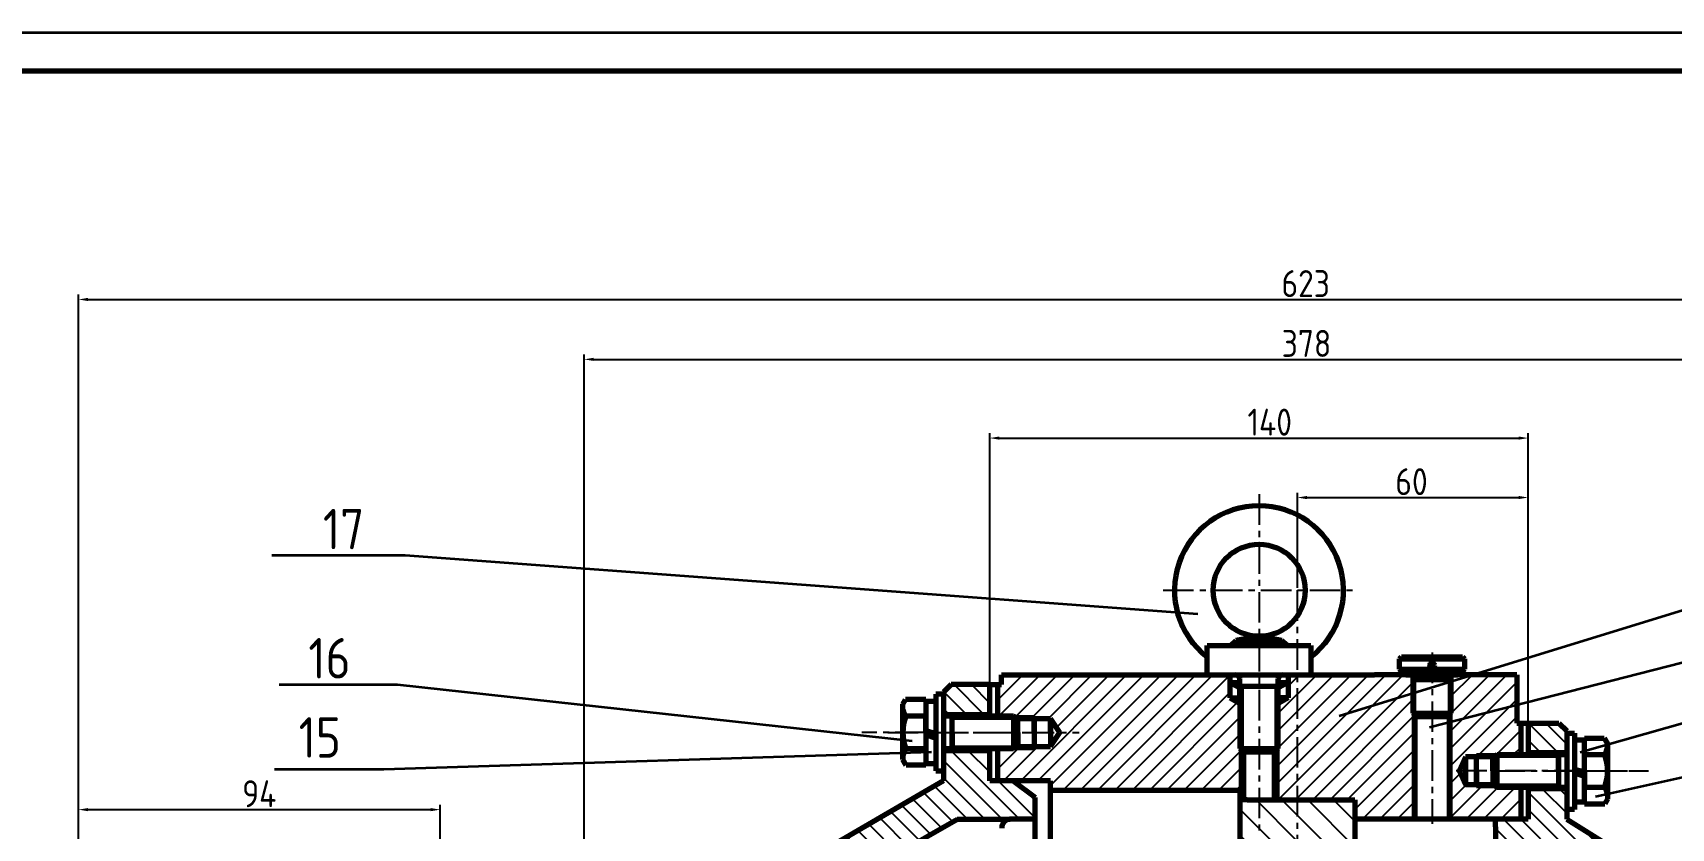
# Model space of a CAD drawing. Header units: millimetres. Extents: x -5 to 3318, y -968 to 297.
# Drawn here: x 2177.7 to 2603.3, y -191.3 to 15.2 of the extents above; entities that cross this region are included whole.
import ezdxf

# ---------------------------------------------------------------- set-up
doc = ezdxf.new("R2010")
doc.units = ezdxf.units.MM
doc.header["$LTSCALE"] = 0.25
doc.linetypes.add('CENTER', pattern=[50.8, 31.75, -6.35, 6.35, -6.35])
for name, color, linetype in [('中心线', 1, 'CENTER'), ('剖面线', 5, 'Continuous'), ('标注线', 6, 'Continuous')]:
    doc.layers.add(name, color=color, linetype=linetype)
doc.layers.add('粗实线', color=7, linetype='Continuous', lineweight=70)
doc.layers.add('细实线', color=7, linetype='Continuous', lineweight=35)
doc.styles.add('标注', font='gbenor.shx', dxfattribs={"height": 7, "bigfont": 'gbcbig.shx'})
doc.dimstyles.new('ISO-25', dxfattribs={"dimtxt": 7, "dimasz": 2.5, "dimexe": 1.25, "dimexo": 0.625, "dimtad": 1, "dimtxsty": '标注', "dimcen": 2.5, "dimadec": 0, "dimazin": 0, "dimtfac": 1, "dimtmove": 0, "dimatfit": 3, "dimfxl": 1, "dimarcsym": 0})
pattern_1 = [(135, (1960.122, -1168.251), (-3.34739, -3.34739), [])]

# ---------------------------------------------------------------- blocks, each defined once
blk = doc.blocks.new('*D18')
at = {"layer": 'Defpoints', "color": 0, "transparency": 16777216}
for p in [(2811.33, -53.99), (2189.6, -288.34), (2811.33, -292.7)]:
    blk.add_point(p, dxfattribs=at)
at = {"layer": '标注线', "color": 0, "lineweight": -2, "transparency": 16777216}
for p, q in [((2189.6, -287.72), (2189.6, -52.74)), ((2192.1, -53.99), (2808.83, -53.99)), ((2811.33, -292.08), (2811.33, -52.74))]:
    blk.add_line(p, q, dxfattribs=at)
at = {"layer": '标注线', "color": 0, "transparency": 16777216}
for points in [[(2192.1, -53.57), (2192.1, -54.41), (2189.6, -53.99)], [(2808.83, -53.57), (2808.83, -54.41), (2811.33, -53.99)]]:
    blk.add_solid(points, dxfattribs=at)
at = {"layer": '标注线', "color": 0, "transparency": 16777216, "insert": (2508.35, -49.87), "char_height": 7, "attachment_point": 5, "style": '标注'}
blk.add_mtext('623', dxfattribs=at)
blk = doc.blocks.new('*D19')
at = {"layer": 'Defpoints', "color": 0, "transparency": 16777216}
for p in [(2698.47, -69.54), (2320.95, -223.87), (2698.47, -246.26)]:
    blk.add_point(p, dxfattribs=at)
at = {"layer": '标注线', "color": 0, "lineweight": -2, "transparency": 16777216}
for p, q in [((2320.95, -223.24), (2320.95, -68.29)), ((2323.45, -69.54), (2695.97, -69.54)), ((2698.47, -245.64), (2698.47, -68.29))]:
    blk.add_line(p, q, dxfattribs=at)
at = {"layer": '标注线', "color": 0, "transparency": 16777216}
for points in [[(2323.45, -69.12), (2323.45, -69.95), (2320.95, -69.54)], [(2695.97, -69.12), (2695.97, -69.95), (2698.47, -69.54)]]:
    blk.add_solid(points, dxfattribs=at)
at = {"layer": '标注线', "color": 0, "transparency": 16777216, "insert": (2508.56, -65.41), "char_height": 7, "attachment_point": 5, "style": '标注'}
blk.add_mtext('378', dxfattribs=at)
blk = doc.blocks.new('*D20')
at = {"layer": 'Defpoints', "color": 0, "transparency": 16777216}
for p in [(2566.14, -89.97), (2426.3, -153.99), (2566.14, -163.98)]:
    blk.add_point(p, dxfattribs=at)
at = {"layer": '标注线', "color": 0, "lineweight": -2, "transparency": 16777216}
for p, q in [((2426.3, -153.36), (2426.3, -88.72)), ((2566.14, -163.36), (2566.14, -88.72)), ((2428.8, -89.97), (2563.64, -89.97))]:
    blk.add_line(p, q, dxfattribs=at)
at = {"layer": '标注线', "color": 0, "transparency": 16777216}
for points in [[(2428.8, -89.56), (2428.8, -90.39), (2426.3, -89.97)], [(2563.64, -89.56), (2563.64, -90.39), (2566.14, -89.97)]]:
    blk.add_solid(points, dxfattribs=at)
at = {"layer": '标注线', "color": 0, "transparency": 16777216, "insert": (2499.01, -85.85), "char_height": 7, "attachment_point": 5, "style": '标注'}
blk.add_mtext('140', dxfattribs=at)
blk = doc.blocks.new('*D21')
at = {"layer": 'Defpoints', "color": 0, "transparency": 16777216}
for p in [(2566.14, -105.41), (2506.18, -129.49), (2566.14, -163.98)]:
    blk.add_point(p, dxfattribs=at)
at = {"layer": '标注线', "color": 0, "lineweight": -2, "transparency": 16777216}
for p, q in [((2506.18, -128.87), (2506.18, -104.16)), ((2508.68, -105.41), (2563.64, -105.41)), ((2566.14, -163.36), (2566.14, -104.16))]:
    blk.add_line(p, q, dxfattribs=at)
at = {"layer": '标注线', "color": 0, "transparency": 16777216}
for points in [[(2508.68, -105), (2508.68, -105.83), (2506.18, -105.41)], [(2563.64, -105), (2563.64, -105.83), (2566.14, -105.41)]]:
    blk.add_solid(points, dxfattribs=at)
at = {"layer": '标注线', "color": 0, "transparency": 16777216, "insert": (2535.84, -101.29), "char_height": 7, "attachment_point": 5, "style": '标注'}
blk.add_mtext('60', dxfattribs=at)
blk = doc.blocks.new('*D38')
at = {"layer": 'Defpoints', "color": 0, "transparency": 16777216}
for p in [(2283.54, -186.43), (2283.54, -278.72), (2189.6, -288.34)]:
    blk.add_point(p, dxfattribs=at)
at = {"layer": '标注线', "color": 0, "lineweight": -2, "transparency": 16777216}
for p, q in [((2189.6, -287.72), (2189.6, -185.18)), ((2192.1, -186.43), (2281.04, -186.43)), ((2283.54, -278.1), (2283.54, -185.18))]:
    blk.add_line(p, q, dxfattribs=at)
at = {"layer": '标注线', "color": 0, "transparency": 16777216}
for points in [[(2192.1, -186.01), (2192.1, -186.85), (2189.6, -186.43)], [(2281.04, -186.01), (2281.04, -186.85), (2283.54, -186.43)]]:
    blk.add_solid(points, dxfattribs=at)
at = {"layer": '标注线', "color": 0, "transparency": 16777216, "insert": (2236.57, -182.31), "char_height": 7, "attachment_point": 5, "style": '标注'}
blk.add_mtext('94', dxfattribs=at)

msp = doc.modelspace()

# ---------------------------------------------------------------- hatches: boundary and pattern name
at = {"layer": '剖面线'}
h = msp.add_hatch(dxfattribs=at)
h.set_pattern_fill('ANSI31', color=256)
h.paths.add_polyline_path([(2488.669, -157.447), (2488.669, -151.436), (2429.306, -151.436), (2429.306, -153.987), (2428.309, -153.987), (2428.309, -162.128), (2432.442, -162.128), (2437.809, -162.128), (2437.809, -162.767), (2442.069, -162.767), (2444.531, -166.388), (2442.069, -170.009), (2437.809, -170.009), (2437.809, -170.648), (2432.442, -170.648), (2428.309, -170.648), (2428.309, -178.934), (2442.03, -178.934), (2442.03, -181.341), (2491.225, -181.341), (2491.225, -170.593), (2491.225, -158.874)])
h.paths.add_polyline_path([(2536.196, -161.428), (2536.196, -151.436), (2526.238, -151.436), (2522.634, -151.436), (2509.709, -151.436), (2506.177, -151.436), (2506.177, -183.897), (2521.13, -183.897), (2521.13, -188.928), (2526.238, -188.928), (2536.196, -188.928)])
h.paths.add_polyline_path([(2506.177, -151.436), (2503.771, -151.436), (2503.771, -157.447), (2501.219, -158.874), (2501.219, -170.593), (2501.219, -183.897), (2506.177, -183.897)])
h.paths.add_polyline_path([(2563.21, -159.198), (2546.153, -163.571), (2546.153, -176.382), (2548.249, -176.382), (2549.901, -172.761), (2552.675, -172.761), (2552.675, -172.122), (2558.042, -172.122), (2564.226, -172.122), (2564.226, -163.981), (2563.21, -163.981)])
h.paths.add_polyline_path([(2563.21, -151.436), (2551.745, -151.436), (2546.153, -153.158), (2546.153, -161.428), (2546.153, -163.571), (2563.21, -159.198)])
h.paths.add_polyline_path([(2564.226, -180.642), (2558.042, -180.642), (2552.675, -180.642), (2552.675, -180.003), (2549.901, -180.003), (2548.249, -176.382), (2546.153, -176.382), (2546.153, -188.928), (2564.226, -188.928)])
h = msp.add_hatch(dxfattribs=at)
h.set_pattern_fill('ANSI31', color=256, angle=90)
h.paths.add_polyline_path([(2426.302, -153.987), (2416.309, -153.987), (2414.277, -155.943), (2414.277, -161.702), (2426.302, -161.702)])
h.paths.add_polyline_path([(2438.106, -183.315), (2432.313, -178.934), (2426.302, -178.934), (2426.302, -171.074), (2414.277, -171.074), (2414.277, -178.934), (2369.293, -205.076), (2388.805, -205.562), (2417.808, -189.005), (2430.993, -189.005, -0.0601224), (2431.5, -188.941), (2438.106, -188.941)])
edge = h.paths.add_edge_path()
edge.add_spline(control_points=[(2379.99, -220.152), (2379.523, -219.657), (2377.756, -217), (2379.679, -213.05), (2381.215, -209.896)], knot_values=[0, 0, 0, 0, 2.2491939, 11.1775533, 11.1775533, 11.1775533, 11.1775533], degree=3, periodic=0)
edge.add_line((2381.215, -209.896), (2388.805, -205.562))
edge.add_line((2388.805, -205.562), (2369.293, -205.076))
edge.add_line((2369.293, -205.076), (2337.008, -223.839))
edge.add_line((2337.008, -223.839), (2379.99, -220.152))
edge = h.paths.add_edge_path()
edge.add_line((2438.106, -226.352), (2434.341, -226.352))
edge.add_line((2434.341, -226.352), (2433.245, -226.296))
edge.add_line((2433.245, -226.296), (2386.101, -223.869))
edge.add_spline(control_points=[(2386.101, -223.869), (2383.737, -222.744), (2381.373, -221.62), (2379.99, -220.152)], knot_values=[11.1775533, 11.1775533, 11.1775533, 11.1775533, 17.8402957, 17.8402957, 17.8402957, 17.8402957], degree=3, periodic=0)
edge.add_line((2379.99, -220.152), (2337.008, -223.839))
edge.add_line((2337.008, -223.839), (2336.958, -223.869))
edge.add_line((2336.958, -223.869), (2336.653, -223.869))
edge.add_line((2336.653, -223.869), (2323.231, -225.021))
edge.add_line((2323.231, -225.021), (2323.231, -228.103))
edge.add_line((2323.231, -228.103), (2331.003, -228.103))
edge.add_line((2331.003, -228.103), (2336.37, -228.103))
edge.add_line((2336.37, -228.103), (2336.37, -228.742))
edge.add_line((2336.37, -228.742), (2340.63, -228.742))
edge.add_line((2340.63, -228.742), (2343.092, -232.363))
edge.add_line((2343.092, -232.363), (2340.63, -235.984))
edge.add_line((2340.63, -235.984), (2336.37, -235.984))
edge.add_line((2336.37, -235.984), (2336.37, -236.623))
edge.add_line((2336.37, -236.623), (2331.003, -236.623))
edge.add_line((2331.003, -236.623), (2323.231, -236.623))
edge.add_line((2323.231, -236.623), (2323.231, -241.002))
edge.add_line((2323.231, -241.002), (2354.918, -241.002))
edge.add_line((2354.918, -241.002), (2354.918, -241.305))
edge.add_line((2354.918, -241.305), (2408.342, -241.305))
edge.add_line((2408.342, -241.305), (2434.341, -241.305))
edge.add_line((2434.341, -241.305), (2434.341, -245.138))
edge.add_line((2434.341, -245.138), (2438.106, -245.138))
edge.add_line((2438.106, -245.138), (2438.106, -226.352))
h = msp.add_hatch(dxfattribs=at)
h.set_pattern_fill('ANSI31', color=256, angle=90)
h.paths.add_polyline_path([(2576.135, -165.937), (2574.103, -163.981), (2566.141, -163.981), (2566.141, -171.696), (2576.135, -171.696)])
h = msp.add_hatch(dxfattribs=at)
h.set_pattern_fill('ANSI31', color=256, scale=1.491, angle=90)
h.set_pattern_definition(pattern_1)
h.paths.add_polyline_path([(2506.177, -183.897), (2493.176, -183.897), (2491.225, -181.341), (2491.225, -196.443), (2506.177, -196.443)])
h = msp.add_hatch(dxfattribs=at)
h.set_pattern_fill('ANSI31', color=256, angle=90)
h.paths.add_polyline_path([(2576.135, -188.928), (2576.135, -186.376), (2576.135, -181.068), (2566.141, -181.115), (2566.141, -188.928), (2557.647, -188.928), (2557.647, -190.883), (2557.647, -198.85), (2574.781, -198.85), (2577.711, -199.374), (2614.633, -222.236), (2621.114, -216.853)])
h.paths.add_polyline_path([(2621.114, -216.853), (2614.633, -222.236), (2630.727, -232.202, -0.6953719), (2626.66, -243.153), (2604.002, -245.384), (2604.002, -269.048), (2607.544, -269.048), (2607.544, -266.477), (2608.145, -266.477), (2627.004, -266.477), (2627.532, -266.477), (2673.442, -266.477), (2673.442, -266.324), (2674.643, -266.324), (2696.253, -266.324), (2696.253, -260.517), (2686.383, -260.517), (2681.016, -260.517), (2681.016, -259.878), (2676.756, -259.878), (2674.294, -256.257), (2676.756, -252.636), (2681.016, -252.636), (2681.016, -251.997), (2686.383, -251.997), (2696.253, -251.997), (2696.253, -246.263), (2668.483, -246.263)])
h = msp.add_hatch(dxfattribs=at)
h.set_pattern_fill('ANSI31', color=256, scale=1.491, angle=90)
h.set_pattern_definition(pattern_1)
h.paths.add_polyline_path([(2506.177, -196.443), (2521.13, -196.443), (2521.13, -183.897), (2506.177, -183.897)])

# ---------------------------------------------------------------- linework, layer by layer
at = {"layer": '中心线'}
for p, q in [((2496.256, -104.546), (2496.256, -192.685)), ((2471.309, -129.492), (2521.13, -129.492)), ((2506.177, -129.492), (2506.177, -486.114)), ((2541.176, -145.628), (2541.176, -190.11)), ((2409.693, -166.388), (2393.085, -166.388)), ((2399.775, -166.388), (2438.925, -166.388)), ((2409.693, -166.388), (2449.482, -166.388)), ((2580.791, -176.382), (2546.153, -176.382)), ((2557.349, -176.382), (2593.64, -176.382)), ((2580.791, -176.382), (2597.399, -176.382))]:
    msp.add_line(p, q, dxfattribs=at)
at = {"layer": '剖面线'}
msp.add_line((2557.647, -190.883), (2557.647, -190.883), dxfattribs=at)
at = {"layer": '粗实线'}
for p, q in [((2482.73, -151.436), (2482.73, -143.844)), ((2482.73, -143.844), (2509.709, -143.844)), ((2488.818, -143.844), (2490.245, -142.494)), ((2496.256, -141.442), (2490.245, -142.494)), ((2490.245, -142.494), (2502.194, -142.494)), ((2502.194, -142.494), (2496.256, -141.442)), ((2503.698, -143.844), (2502.194, -142.494)), ((2509.709, -143.844), (2509.709, -151.436)), ((2532.741, -147.265), (2533.267, -146.775)), ((2532.741, -150.007), (2532.741, -147.265)), ((2532.741, -147.265), (2549.572, -147.265)), ((2533.267, -146.775), (2549.084, -146.775)), ((2549.084, -146.775), (2549.572, -147.265)), ((2549.572, -147.265), (2549.572, -150.007)), ((2429.306, -153.987), (2429.306, -151.436)), ((2429.306, -151.436), (2490.16, -151.436)), ((2488.669, -151.436), (2488.669, -157.447)), ((2490.16, -151.436), (2502.284, -151.436)), ((2491.225, -158.874), (2491.225, -152.501)), ((2501.219, -158.874), (2501.219, -152.501)), ((2502.284, -151.436), (2509.709, -151.436)), ((2503.771, -151.436), (2503.771, -157.447)), ((2509.709, -151.436), (2522.634, -151.436)), ((2522.634, -151.436), (2526.238, -151.436)), ((2563.21, -151.436), (2526.238, -151.436)), ((2533.267, -150.496), (2532.741, -150.007)), ((2532.741, -150.007), (2549.572, -150.007)), ((2549.084, -150.496), (2533.267, -150.496)), ((2534.394, -150.496), (2534.394, -151.436)), ((2534.394, -151.436), (2536.196, -151.436)), ((2536.196, -151.436), (2547.955, -151.436)), ((2536.196, -151.436), (2536.196, -161.428)), ((2536.196, -152.647), (2546.153, -152.647)), ((2546.153, -161.428), (2546.153, -151.436)), ((2547.955, -150.496), (2547.955, -151.436)), ((2549.572, -150.007), (2549.084, -150.496)), ((2563.21, -151.436), (2563.21, -163.981)), ((2414.277, -156.467), (2412.325, -156.467)), ((2412.325, -156.467), (2412.325, -176.382)), ((2416.309, -153.987), (2414.277, -155.943)), ((2414.277, -155.943), (2414.277, -178.934)), ((2426.302, -153.987), (2416.309, -153.987)), ((2426.302, -153.987), (2429.306, -153.987)), ((2426.302, -162.128), (2426.302, -153.987)), ((2428.309, -153.987), (2428.309, -162.128)), ((2488.669, -153.387), (2491.225, -154.814)), ((2488.669, -153.387), (2491.225, -153.387)), ((2488.669, -157.447), (2491.225, -158.874)), ((2488.669, -157.447), (2491.225, -157.447)), ((2491.225, -154.362), (2501.219, -154.362)), ((2503.771, -153.387), (2501.219, -154.814)), ((2501.219, -154.814), (2501.219, -153.387)), ((2501.219, -153.387), (2503.771, -153.387)), ((2503.771, -157.447), (2501.219, -158.874)), ((2503.771, -157.447), (2501.219, -157.447)), ((2403.729, -159.074), (2404.425, -157.868)), ((2403.729, -173.408), (2403.729, -159.074)), ((2409.693, -157.868), (2404.425, -157.868)), ((2409.693, -157.868), (2409.693, -174.908)), ((2412.325, -158.345), (2409.693, -158.345)), ((2409.693, -158.345), (2409.693, -174.504)), ((2414.277, -161.702), (2414.277, -171.074)), ((2414.277, -161.702), (2426.302, -161.702)), ((2491.225, -158.874), (2491.225, -170.593)), ((2501.219, -170.593), (2501.219, -158.874)), ((2536.196, -161.428), (2536.722, -161.428)), ((2536.196, -161.428), (2536.968, -162.354)), ((2536.722, -161.428), (2545.589, -161.428)), ((2545.234, -162.354), (2546.153, -161.428)), ((2545.589, -161.428), (2546.153, -161.428)), ((2409.693, -162.128), (2404.46, -162.128)), ((2409.693, -166.388), (2409.693, -162.128)), ((2409.693, -162.128), (2409.693, -170.648)), ((2409.693, -162.909), (2409.693, -168.689)), ((2409.693, -165.901), (2412.325, -166.633)), ((2432.442, -162.128), (2414.277, -162.128)), ((2416.509, -170.648), (2416.509, -162.128)), ((2433.549, -162.767), (2432.442, -162.128)), ((2432.442, -162.128), (2432.442, -170.648)), ((2433.549, -170.009), (2433.549, -162.767)), ((2433.549, -162.767), (2442.069, -162.767)), ((2437.809, -166.388), (2437.809, -162.128)), ((2437.809, -162.128), (2437.809, -170.648)), ((2442.069, -166.388), (2442.069, -162.767)), ((2442.069, -162.767), (2442.069, -170.009)), ((2444.531, -166.388), (2442.069, -162.767)), ((2536.722, -162.058), (2536.722, -188.928)), ((2545.234, -162.354), (2536.968, -162.354)), ((2545.589, -161.996), (2545.589, -188.928)), ((2563.21, -163.981), (2574.103, -163.981)), ((2564.226, -163.981), (2564.226, -172.122)), ((2566.141, -163.981), (2566.141, -172.122)), ((2574.103, -163.981), (2576.135, -165.937)), ((2576.135, -165.937), (2576.135, -188.928)), ((2409.693, -166.388), (2409.693, -170.009)), ((2409.693, -166.388), (2409.693, -170.009)), ((2409.693, -166.912), (2412.325, -167.843)), ((2416.509, -166.388), (2416.509, -170.648)), ((2433.549, -170.009), (2432.442, -170.648)), ((2433.549, -166.388), (2433.549, -170.009)), ((2433.549, -170.009), (2442.069, -170.009)), ((2437.809, -166.388), (2437.809, -166.388)), ((2442.069, -170.009), (2444.531, -166.388)), ((2576.135, -166.614), (2578.163, -166.614)), ((2578.163, -166.614), (2578.163, -186.376)), ((2578.163, -168.339), (2580.791, -168.339)), ((2580.791, -184.902), (2580.791, -167.862)), ((2580.791, -167.862), (2585.889, -167.862)), ((2585.889, -167.862), (2586.755, -169.362)), ((2586.755, -169.362), (2586.755, -183.697)), ((2404.595, -174.908), (2403.729, -173.408)), ((2409.693, -170.648), (2404.46, -170.648)), ((2432.442, -170.648), (2414.277, -170.648)), ((2414.277, -171.074), (2426.302, -171.074)), ((2426.302, -178.934), (2426.302, -170.648)), ((2428.309, -170.648), (2428.309, -178.934)), ((2491.225, -170.593), (2501.219, -170.593)), ((2491.225, -170.593), (2491.975, -171.419)), ((2491.975, -171.419), (2492.2, -171.419)), ((2492.2, -171.419), (2492.2, -183.897)), ((2492.2, -171.419), (2500.239, -171.419)), ((2492.2, -171.419), (2500.542, -171.419)), ((2500.239, -183.897), (2500.239, -171.419)), ((2500.542, -171.419), (2501.219, -170.593)), ((2549.901, -172.761), (2548.249, -176.382)), ((2556.935, -172.761), (2549.901, -172.761)), ((2549.901, -172.761), (2549.901, -180.003)), ((2552.675, -180.642), (2552.675, -172.122)), ((2556.935, -172.761), (2558.042, -172.122)), ((2556.935, -176.382), (2556.935, -172.761)), ((2556.935, -172.761), (2556.935, -180.003)), ((2558.042, -172.122), (2576.135, -172.122)), ((2558.042, -180.642), (2558.042, -172.122)), ((2576.135, -171.696), (2566.141, -171.696)), ((2573.975, -176.382), (2573.975, -172.122)), ((2573.975, -172.122), (2573.975, -180.642)), ((2576.135, -171.696), (2576.135, -181.068)), ((2580.791, -180.642), (2580.791, -172.122)), ((2580.791, -172.122), (2586.024, -172.122)), ((2580.791, -176.382), (2580.791, -172.761)), ((2580.791, -176.382), (2580.791, -172.761)), ((2580.791, -179.861), (2580.791, -174.082)), ((2409.693, -174.908), (2404.595, -174.908)), ((2412.325, -174.504), (2409.693, -174.504)), ((2412.325, -176.382), (2414.277, -176.382)), ((2548.249, -176.382), (2549.901, -180.003)), ((2552.675, -176.382), (2552.675, -176.382)), ((2552.675, -176.382), (2552.675, -180.642)), ((2578.163, -175.895), (2580.791, -176.626)), ((2578.163, -176.906), (2580.791, -177.735)), ((2580.791, -176.382), (2580.791, -180.642)), ((2414.277, -178.934), (2336.958, -223.869)), ((2442.03, -178.934), (2426.302, -178.934)), ((2432.313, -178.934), (2438.106, -183.315)), ((2442.03, -266.324), (2442.03, -178.934)), ((2442.03, -181.341), (2491.225, -181.341)), ((2491.225, -181.341), (2491.225, -198.85)), ((2556.935, -180.003), (2549.901, -180.003)), ((2556.935, -180.003), (2558.042, -180.642)), ((2558.042, -180.642), (2576.135, -180.642)), ((2564.226, -180.642), (2564.226, -188.928)), ((2566.141, -180.642), (2566.141, -188.928)), ((2576.135, -181.068), (2566.141, -181.115)), ((2580.791, -180.642), (2586.024, -180.642)), ((2438.106, -226.352), (2438.106, -183.315)), ((2493.176, -183.897), (2491.225, -183.897)), ((2493.176, -183.897), (2521.13, -183.897)), ((2521.13, -183.897), (2521.13, -198.85)), ((2578.163, -186.376), (2576.135, -186.376)), ((2576.135, -186.376), (2576.135, -188.928)), ((2578.163, -184.421), (2580.791, -184.421)), ((2580.791, -184.902), (2586.059, -184.902)), ((2586.755, -183.697), (2586.059, -184.902)), ((2417.808, -189.005), (2381.215, -209.896)), ((2431.559, -189.005), (2417.808, -189.005)), ((2438.106, -188.941), (2431.5, -188.941)), ((2526.238, -188.928), (2521.13, -188.928)), ((2546.153, -188.928), (2526.238, -188.928)), ((2566.141, -188.928), (2546.153, -188.928)), ((2557.647, -190.883), (2557.647, -188.928)), ((2557.647, -190.883), (2557.647, -198.85)), ((2576.135, -188.928), (2668.483, -246.263)), ((2576.135, -188.928), (2576.135, -188.928)), ((2576.135, -188.928), (2668.483, -246.263))]:
    msp.add_line(p, q, dxfattribs=at)
msp.add_lwpolyline([(2153.795, -815.762), (3307.978, -815.762), (3307.978, 5.238), (2153.795, 5.238)], dxfattribs=at)
for centre, radius in [((2496.256, -129.492), 11.949), ((2541.193, -148.949), 0.599)]:
    msp.add_circle(centre, radius, dxfattribs=at)
for centre, radius, start, end in [((2496.22, -129.492), 21.952, 307.91526, 232.08474), ((2490.16, -152.501), 1.065, 0, 90), ((2496.22, -129.492), 21.952, 268.40017, 271.59983), ((2502.284, -152.501), 1.065, 90, 180), ((2416.509, -166.388), 12.78, 160.52878, 199.47122), ((2573.975, -176.382), 12.78, 340.52878, 19.47122), ((2431.509, -191.071), 2.13, 90.26573, 184.94039)]:
    msp.add_arc(centre, radius, start, end, dxfattribs=at)
for points in [[(2404.46, -162.128), (2403.729, -160.111), (2403.729, -159.884), (2403.729, -159.725), (2403.729, -159.585), (2403.729, -159.401), (2403.729, -159.195), (2403.729, -159.074)], [(2586.024, -172.122), (2586.755, -170.128), (2586.755, -169.852), (2586.755, -169.675), (2586.755, -169.362)], [(2404.46, -170.648), (2403.729, -172.642), (2403.729, -172.919), (2403.729, -173.096), (2403.729, -173.408)], [(2586.024, -180.642), (2586.755, -182.66), (2586.755, -182.887), (2586.755, -183.046), (2586.755, -183.186), (2586.755, -183.37), (2586.755, -183.575), (2586.755, -183.697)]]:
    msp.add_spline(points, degree=3, dxfattribs=at)
at = {"layer": '细实线'}
for p, q in [((2274.435, -120.425), (2239.783, -120.425)), ((2480.336, -135.72), (2274.435, -120.425)), ((2517.046, -162.12), (2650.636, -120.986)), ((2540.469, -165.028), (2649.392, -137.102)), ((2536.722, -152.647), (2536.722, -162.058)), ((2545.589, -161.996), (2545.589, -152.647)), ((2546.153, -151.436), (2546.153, -188.928)), ((2579.602, -171.483), (2649.595, -151.707)), ((2272.429, -153.996), (2241.705, -153.996)), ((2406.18, -168.631), (2272.429, -153.996)), ((2491.975, -154.362), (2491.975, -171.419)), ((2500.542, -154.362), (2500.542, -171.419)), ((2536.196, -161.428), (2536.196, -188.928)), ((2409.693, -170.009), (2409.693, -162.767)), ((2416.509, -162.767), (2433.549, -162.767)), ((2432.442, -162.128), (2437.809, -162.128)), ((2409.693, -166.388), (2409.693, -170.009)), ((2416.509, -170.009), (2433.549, -170.009)), ((2583.659, -182.984), (2650.966, -168.145)), ((2411.148, -171.479), (2268.914, -176.049)), ((2432.442, -170.648), (2437.809, -170.648)), ((2491.225, -170.593), (2491.225, -181.341)), ((2501.219, -170.593), (2501.219, -183.897)), ((2558.042, -172.122), (2552.675, -172.122)), ((2573.975, -172.761), (2556.935, -172.761)), ((2580.791, -176.382), (2580.791, -172.761)), ((2580.791, -172.761), (2580.791, -180.003)), ((2268.914, -176.049), (2240.472, -176.049)), ((2558.042, -180.642), (2552.675, -180.642)), ((2573.975, -180.003), (2556.935, -180.003))]:
    msp.add_line(p, q, dxfattribs=at)
msp.add_lwpolyline([(2128.978, -825.762), (3317.978, -825.762), (3317.978, 15.238), (2128.978, 15.238)], close=True, dxfattribs=at)

# ---------------------------------------------------------------- texts
at = {"layer": '细实线', "char_height": 10.5, "attachment_point": 1, "style": '标注'}
for s, width, insert in [('17', 0.53725, (2253.08, -108.35)), ('16', 13.154, (2249.315, -141.889)), ('15', 15.40896, (2246.779, -162.443))]:
    msp.add_mtext_dynamic_manual_height_columns(s, width=width, gutter_width=35, heights=[0], dxfattribs=dict(at, insert=insert))

# ---------------------------------------------------------------- dimensions: what is measured, and where the dimension line sits
at = {"layer": '标注线'}
for base, p1, p2, text, picture, middle in [((2811.326, -53.991), (2189.604, -288.344), (2811.326, -292.702), '623', '*D18', (2508.349, -53.991)), ((2698.465, -69.536), (2320.953, -223.869), (2698.465, -246.263), '378', '*D19', (2508.559, -69.536)), ((2566.141, -89.972), (2426.302, -153.987), (2566.141, -163.981), '140', '*D20', (2499.011, -89.972)), ((2566.141, -105.413), (2506.177, -129.492), (2566.141, -163.981), '60', '*D21', (2535.837, -105.413))]:
    dim = msp.add_linear_dim(base=base, p1=p1, p2=p2, text=text, dimstyle='ISO-25', dxfattribs=at)
    dim.commit()
    dim.dimension.update_dxf_attribs({"geometry": picture, "text_midpoint": middle, "dimtype": 160})
dim = msp.add_linear_dim(base=(2283.539, -186.431), p1=(2189.604, -288.344), p2=(2283.539, -278.725), text='94', dimstyle='ISO-25', dxfattribs=at)
dim.commit()
dim.dimension.update_dxf_attribs({"geometry": '*D38', "text_midpoint": (2236.571, -182.306)})

doc.saveas('drawing.dxf')
